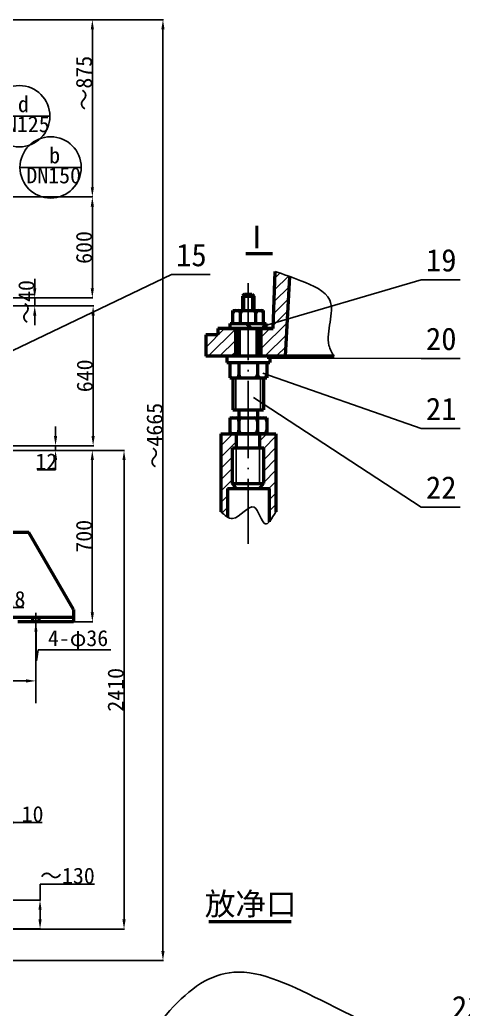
# Model space of a CAD drawing. Extents: x 388 to 3687, y 0 to 977.
# Drawn here: x 2824.7 to 2962.9, y 477.1 to 785.2 of the extents above; entities that cross this region are included whole.
import ezdxf

# ---------------------------------------------------------------- set-up
doc = ezdxf.new("R2010")
doc.units = 0
doc.header["$MEASUREMENT"] = 0
doc.linetypes.add('ACAD_ISO02W100', pattern=[15, 12, -3])
doc.linetypes.add('ACAD_ISO04W100', pattern=[30.5, 24, -3, 0.5, -3])
doc.layers.get('0').update_dxf_attribs({"linetype": 'CONTINUOUS'})
doc.layers.get('DEFPOINTS').update_dxf_attribs({"linetype": 'CONTINUOUS'})
doc.layers.add('2', color=6, linetype='ACAD_ISO04W100')
doc.layers.add('3', color=5, linetype='ACAD_ISO02W100')
doc.layers.add('图层1', color=1, linetype='CONTINUOUS', lineweight=50)
doc.styles.get("Standard").update_dxf_attribs({"font": 'SIMFANG.TTF'})
doc.dimstyles.get("Standard").update_dxf_attribs({"dimtxt": 0.18, "dimasz": 0.18, "dimexe": 0.18, "dimexo": 0.0625, "dimgap": 0.09, "dimtad": 0, "dimtih": 1, "dimtoh": 1, "dimdec": 4, "dimzin": 0, "dimdsep": 46, "dimtxsty": 'Standard', "dimcen": 0.09, "dimadec": 0, "dimazin": 0, "dimtfac": 1, "dimtdec": 4, "dimtofl": 0, "dimtmove": 0, "dimatfit": 3, "dimfxl": 0, "dimtolj": 1, "dimtzin": 0, "dimarcsym": 0})

# ---------------------------------------------------------------- blocks, each defined once
blk = doc.blocks.new('*D10')
at = {"color": 0, "linetype": 'ByBlock'}
for p, q in [((2759.25, 785.22), (2847.49, 785.22)), ((2847.31, 782.22), (2847.31, 733.05)), ((2759.25, 730.05), (2847.49, 730.05))]:
    blk.add_line(p, q, dxfattribs=at)
for points in [[(2846.81, 782.22), (2847.81, 782.22), (2847.31, 785.22)], [(2846.81, 733.05), (2847.81, 733.05), (2847.31, 730.05)]]:
    blk.add_solid(points, dxfattribs=at)
at = {"layer": 'DEFPOINTS', "color": 0, "linetype": 'ByBlock'}
for p in [(2759.19, 785.22), (2759.19, 730.05), (2847.31, 730.05)]:
    blk.add_point(p, dxfattribs=at)
at = {"color": 0, "linetype": 'ByBlock', "insert": (2844.72, 765.48), "char_height": 5, "attachment_point": 5, "rotation": 90}
blk.add_mtext('\\A1;～875', dxfattribs=at)
blk = doc.blocks.new('*D11')
at = {"color": 0, "linetype": 'ByBlock'}
for p, q in [((2759.25, 730.05), (2847.49, 730.05)), ((2847.31, 727.05), (2847.31, 701.6)), ((2776.54, 698.6), (2847.49, 698.6))]:
    blk.add_line(p, q, dxfattribs=at)
for points in [[(2846.81, 727.05), (2847.81, 727.05), (2847.31, 730.05)], [(2846.81, 701.6), (2847.81, 701.6), (2847.31, 698.6)]]:
    blk.add_solid(points, dxfattribs=at)
at = {"layer": 'DEFPOINTS', "color": 0, "linetype": 'ByBlock'}
for p in [(2759.19, 730.05), (2776.48, 698.6), (2847.31, 698.6)]:
    blk.add_point(p, dxfattribs=at)
at = {"color": 0, "linetype": 'ByBlock', "insert": (2844.72, 714.32), "char_height": 5, "attachment_point": 5, "rotation": 90}
blk.add_mtext('\\A1;600', dxfattribs=at)
blk = doc.blocks.new('*D12')
at = {"color": 0, "linetype": 'ByBlock'}
for p, q in [((2829.35, 701.6), (2829.35, 704.6)), ((2776.54, 698.6), (2829.53, 698.6)), ((2829.35, 698.6), (2829.35, 696.12)), ((2777.84, 696.12), (2829.53, 696.12)), ((2829.35, 693.12), (2829.35, 690.12))]:
    blk.add_line(p, q, dxfattribs=at)
for points in [[(2828.85, 701.6), (2829.85, 701.6), (2829.35, 698.6)], [(2828.85, 693.12), (2829.85, 693.12), (2829.35, 696.12)]]:
    blk.add_solid(points, dxfattribs=at)
at = {"layer": 'DEFPOINTS', "color": 0, "linetype": 'ByBlock'}
for p in [(2776.48, 698.6), (2777.78, 696.12), (2829.35, 696.12)]:
    blk.add_point(p, dxfattribs=at)
at = {"color": 0, "linetype": 'ByBlock', "insert": (2826.76, 697.36), "char_height": 5, "attachment_point": 5, "rotation": 90}
blk.add_mtext('\\A1;～40', dxfattribs=at)
blk = doc.blocks.new('*D13')
at = {"color": 0, "linetype": 'ByBlock'}
for p, q in [((2777.9, 696.12), (2847.72, 696.12)), ((2847.54, 693.12), (2847.54, 655.6)), ((2817.25, 652.6), (2847.72, 652.6))]:
    blk.add_line(p, q, dxfattribs=at)
for points in [[(2847.04, 693.12), (2848.04, 693.12), (2847.54, 696.12)], [(2847.04, 655.6), (2848.04, 655.6), (2847.54, 652.6)]]:
    blk.add_solid(points, dxfattribs=at)
at = {"layer": 'DEFPOINTS', "color": 0, "linetype": 'ByBlock'}
for p in [(2777.84, 696.12), (2817.19, 652.6), (2847.54, 652.6)]:
    blk.add_point(p, dxfattribs=at)
at = {"color": 0, "linetype": 'ByBlock', "insert": (2844.95, 674.36), "char_height": 5, "attachment_point": 5, "rotation": 90}
blk.add_mtext('\\A1;640', dxfattribs=at)
blk = doc.blocks.new('*D14')
at = {"color": 0, "linetype": 'ByBlock'}
for p, q in [((2835.85, 655.6), (2835.85, 658.6)), ((2817.31, 652.6), (2836.03, 652.6)), ((2817.31, 651.1), (2836.03, 651.1)), ((2835.85, 652.6), (2835.85, 651.1)), ((2835.85, 648.1), (2835.85, 645.1)), ((2835.85, 645.1), (2830.16, 645.1))]:
    blk.add_line(p, q, dxfattribs=at)
for points in [[(2835.35, 655.6), (2836.35, 655.6), (2835.85, 652.6)], [(2835.35, 648.1), (2836.35, 648.1), (2835.85, 651.1)]]:
    blk.add_solid(points, dxfattribs=at)
at = {"layer": 'DEFPOINTS', "color": 0, "linetype": 'ByBlock'}
for p in [(2817.25, 652.6), (2817.25, 651.1), (2835.85, 651.1)]:
    blk.add_point(p, dxfattribs=at)
at = {"color": 0, "linetype": 'ByBlock', "insert": (2832.96, 647.69), "char_height": 5, "attachment_point": 5}
blk.add_mtext('\\A1;12', dxfattribs=at)
blk = doc.blocks.new('*D15')
at = {"color": 0, "linetype": 'ByBlock'}
for p, q in [((2817.38, 651.1), (2847.48, 651.1)), ((2847.3, 648.1), (2847.3, 600.72)), ((2824.18, 597.72), (2847.48, 597.72))]:
    blk.add_line(p, q, dxfattribs=at)
for points in [[(2846.8, 648.1), (2847.8, 648.1), (2847.3, 651.1)], [(2846.8, 600.72), (2847.8, 600.72), (2847.3, 597.72)]]:
    blk.add_solid(points, dxfattribs=at)
at = {"layer": 'DEFPOINTS', "color": 0, "linetype": 'ByBlock'}
for p in [(2817.31, 651.1), (2824.12, 597.72), (2847.3, 597.72)]:
    blk.add_point(p, dxfattribs=at)
at = {"color": 0, "linetype": 'ByBlock', "insert": (2844.71, 624.41), "char_height": 5, "attachment_point": 5, "rotation": 90}
blk.add_mtext('\\A1;700', dxfattribs=at)
blk = doc.blocks.new('*D16')
at = {"color": 0, "linetype": 'ByBlock'}
for p, q in [((2831.01, 511.1), (2831.01, 516.09)), ((2831.01, 516.09), (2847.99, 516.09)), ((2759.25, 511.1), (2831.19, 511.1)), ((2831.01, 505.12), (2831.01, 508.1)), ((2759.25, 502.12), (2831.19, 502.12))]:
    blk.add_line(p, q, dxfattribs=at)
for points in [[(2830.51, 508.1), (2831.51, 508.1), (2831.01, 511.1)], [(2830.51, 505.12), (2831.51, 505.12), (2831.01, 502.12)]]:
    blk.add_solid(points, dxfattribs=at)
at = {"layer": 'DEFPOINTS', "color": 0, "linetype": 'ByBlock'}
for p in [(2759.19, 511.1), (2759.19, 502.12), (2831.01, 502.12)]:
    blk.add_point(p, dxfattribs=at)
at = {"color": 0, "linetype": 'ByBlock', "insert": (2839.55, 518.68), "char_height": 5, "attachment_point": 5}
blk.add_mtext('\\A1;～130', dxfattribs=at)
blk = doc.blocks.new('*D17')
at = {"color": 0, "linetype": 'ByBlock'}
for p, q in [((2816.75, 651.1), (2857.36, 651.1)), ((2857.18, 505.1), (2857.18, 648.1)), ((2759.31, 502.1), (2857.36, 502.1))]:
    blk.add_line(p, q, dxfattribs=at)
for points in [[(2856.68, 648.1), (2857.68, 648.1), (2857.18, 651.1)], [(2856.68, 505.1), (2857.68, 505.1), (2857.18, 502.1)]]:
    blk.add_solid(points, dxfattribs=at)
at = {"layer": 'DEFPOINTS', "color": 0, "linetype": 'ByBlock'}
for p in [(2816.69, 651.1), (2857.18, 651.1), (2759.25, 502.1)]:
    blk.add_point(p, dxfattribs=at)
at = {"color": 0, "linetype": 'ByBlock', "insert": (2854.59, 576.6), "char_height": 5, "attachment_point": 5, "rotation": 90}
blk.add_mtext('\\A1;2410', dxfattribs=at)
blk = doc.blocks.new('*D18')
at = {"color": 0, "linetype": 'ByBlock'}
for p, q in [((2759.25, 785.22), (2869.48, 785.22)), ((2869.3, 495.28), (2869.3, 782.22)), ((2767.25, 492.28), (2869.48, 492.28))]:
    blk.add_line(p, q, dxfattribs=at)
for points in [[(2868.8, 782.22), (2869.8, 782.22), (2869.3, 785.22)], [(2868.8, 495.28), (2869.8, 495.28), (2869.3, 492.28)]]:
    blk.add_solid(points, dxfattribs=at)
at = {"layer": 'DEFPOINTS', "color": 0, "linetype": 'ByBlock'}
for p in [(2759.19, 785.22), (2869.3, 785.22), (2767.19, 492.28)]:
    blk.add_point(p, dxfattribs=at)
at = {"color": 0, "linetype": 'ByBlock', "insert": (2866.71, 655.73), "char_height": 5, "attachment_point": 5, "rotation": 90}
blk.add_mtext('\\A1;～4665', dxfattribs=at)
blk = doc.blocks.new('*D28')
at = {"color": 0, "linetype": 'ByBlock'}
for p, q in [((2815.19, 564.27), (2812.19, 564.27)), ((2818.19, 558.16), (2818.19, 564.45)), ((2818.19, 564.27), (2819.69, 564.27)), ((2819.69, 558.16), (2819.69, 564.45)), ((2822.69, 564.27), (2831.68, 564.27))]:
    blk.add_line(p, q, dxfattribs=at)
for points in [[(2815.19, 564.77), (2815.19, 563.77), (2818.19, 564.27)], [(2822.69, 564.77), (2822.69, 563.77), (2819.69, 564.27)]]:
    blk.add_solid(points, dxfattribs=at)
at = {"layer": 'DEFPOINTS', "color": 0, "linetype": 'ByBlock'}
for p in [(2819.69, 564.27), (2818.19, 558.1), (2819.69, 558.1)]:
    blk.add_point(p, dxfattribs=at)
at = {"color": 0, "linetype": 'ByBlock', "insert": (2828.69, 566.86), "char_height": 5, "attachment_point": 5}
blk.add_mtext('\\A1;10', dxfattribs=at)
blk = doc.blocks.new('*D29')
at = {"color": 0, "linetype": 'ByBlock'}
for p, q in [((2812.19, 619.53), (2812.19, 602.03)), ((2814.19, 619.53), (2814.19, 602.03)), ((2809.19, 602.21), (2806.19, 602.21)), ((2812.19, 602.21), (2814.19, 602.21)), ((2817.19, 602.21), (2825.94, 602.21))]:
    blk.add_line(p, q, dxfattribs=at)
for points in [[(2809.19, 602.71), (2809.19, 601.71), (2812.19, 602.21)], [(2817.19, 602.71), (2817.19, 601.71), (2814.19, 602.21)]]:
    blk.add_solid(points, dxfattribs=at)
at = {"layer": 'DEFPOINTS', "color": 0, "linetype": 'ByBlock'}
for p in [(2812.19, 619.59), (2814.19, 619.59), (2814.19, 602.21)]:
    blk.add_point(p, dxfattribs=at)
at = {"color": 0, "linetype": 'ByBlock', "insert": (2823.06, 604.8), "char_height": 5, "attachment_point": 5}
blk.add_mtext('\\A1;18', dxfattribs=at)

msp = doc.modelspace()

# ---------------------------------------------------------------- hatches: boundary and pattern name
h = msp.add_hatch()
h.set_pattern_fill('ANSI31', color=256, scale=20, angle=90, style=0)
h.set_pattern_definition([(45, (4544.542, 156.6281), (1.767767, -1.767767), [])])
edge = h.paths.add_edge_path()
edge.add_line((2907.53082, 680.44814), (2899.83136, 680.44814))
edge.add_line((2899.83136, 680.44814), (2899.83136, 689.08814))
edge.add_line((2899.83136, 689.08814), (2903.69082, 689.08814))
edge.add_line((2903.69082, 689.08814), (2904.26283, 706.8493))
edge.add_spline(control_points=[(2904.26283, 706.8493), (2905.76311, 706.34392), (2907.2758, 705.82788), (2908.84095, 705.26679)], knot_values=[21.733108508, 21.733108508, 21.733108508, 21.733108508, 24.818837978, 24.818837978, 24.818837978, 24.818837978], degree=3, periodic=0)
edge.add_line((2908.84095, 705.26679), (2907.53082, 680.44814))
h.paths.add_polyline_path([(2891.88026, 680.44814), (2882.64005, 680.44814), (2882.64005, 687.16814), (2886.35598, 687.16814), (2886.35598, 689.08814), (2891.88026, 689.08814)])
h = msp.add_hatch()
h.set_pattern_fill('ANSI31', color=256, scale=20, style=0)
h.set_pattern_definition([(45, (1247.1696, 161.4386), (-1.767767, 1.767767), [])])
edge = h.paths.add_edge_path()
edge.add_line((2891.01811, 651.98344), (2892.11647, 651.98344))
edge.add_line((2892.11647, 651.98344), (2892.11647, 656.29269))
edge.add_line((2892.11647, 656.29269), (2887.31507, 656.29269))
edge.add_line((2887.31507, 656.29269), (2887.33442, 632.05543))
edge.add_spline(control_points=[(2887.33442, 632.05543), (2888.01607, 631.41563), (2888.69771, 630.77583), (2889.40025, 630.37058)], knot_values=[0, 0, 0, 0, 2.432652489, 2.432652489, 2.432652489, 2.432652489], degree=3, periodic=0)
edge.add_line((2889.40025, 630.37058), (2889.40025, 639.23245))
edge.add_line((2889.40025, 639.23245), (2892.11647, 639.23245))
edge.add_line((2892.11647, 639.23245), (2891.01811, 640.87464))
edge.add_line((2891.01811, 640.87464), (2891.01811, 651.98344))
edge = h.paths.add_edge_path()
edge.add_line((2904.46963, 656.29269), (2899.36375, 656.29269))
edge.add_line((2899.36375, 656.29269), (2899.36375, 651.98344))
edge.add_line((2899.36375, 651.98344), (2900.69351, 651.98344))
edge.add_line((2900.69351, 651.98344), (2900.69351, 640.87464))
edge.add_line((2900.69351, 640.87464), (2900.66248, 640.87464))
edge.add_line((2900.66248, 640.87464), (2899.36375, 639.23245))
edge.add_line((2899.36375, 639.23245), (2902.37617, 639.23245))
edge.add_line((2902.37617, 639.23245), (2902.37617, 628.86965))
edge.add_spline(control_points=[(2902.37617, 628.86965), (2903.03884, 629.58911), (2903.75414, 630.81459), (2904.46963, 632.04192)], knot_values=[20.070237322, 20.070237322, 20.070237322, 20.070237322, 23.074174832, 23.074174832, 23.074174832, 23.074174832], degree=3, periodic=0)
edge.add_line((2904.46963, 632.04192), (2904.46963, 656.29269))

# ---------------------------------------------------------------- linework, layer by layer
for p, q in [((2814.99683, 755.1956), (2834.09277, 755.1956)), ((2824.76429, 739.25392), (2843.86022, 739.25392)), ((2871.96488, 705.86107), (2796.32459, 669.80875)), ((2871.96488, 705.86107), (2884.05149, 705.86107)), ((2949.79435, 704.24258), (2900.21813, 689.74958)), ((2949.79435, 704.24258), (2961.88096, 704.24258)), ((2894.72685, 694.65298), (2894.72685, 699.75936)), ((2896.98477, 694.65298), (2896.98477, 699.75936)), ((2894.81222, 690.6781), (2896.68822, 689.08814)), ((2895.42765, 690.6781), (2897.30366, 689.08814)), ((2949.79435, 679.76705), (2901.82182, 679.90902)), ((2949.79435, 679.76705), (2961.88096, 679.76705)), ((2949.79435, 657.9519), (2900.44831, 675.22098)), ((2892.03381, 673.72814), (2892.03381, 663.82102)), ((2899.71378, 673.71419), (2899.67778, 663.80713)), ((2949.79435, 633.47637), (2897.47074, 667.62636)), ((2949.79435, 657.9519), (2961.88096, 657.9519)), ((2949.79435, 633.47637), (2961.88096, 633.47637))]:
    msp.add_line(p, q)
at = {"color": 0, "linetype": 'ByBlock'}
for p, q in [((2829.66842, 572.39652), (2829.66842, 600.59426)), ((2826.66842, 579.36783), (2732.09949, 579.36783))]:
    msp.add_line(p, q, dxfattribs=at)
for centre in [(2824.5448, 755.1956), (2834.31225, 739.25392)]:
    msp.add_circle(centre, 9.54797)
for points, knots in [([(2922.60349, 680.44814), (2921.90461, 681.51057), (2919.14209, 686.73944), (2925.23912, 698.54191), (2912.7942, 703.93191), (2906.84091, 705.98085), (2904.26283, 706.8493)], [1.596276623, 1.596276623, 1.596276623, 1.596276623, 3.942520368, 12.745840958, 19.516326244, 24.818837978, 24.818837978, 24.818837978, 24.818837978]), ([(2853.08572, 449.39892), (2865.46051, 470.93859), (2883.68845, 497.38899), (2920.03214, 479.18251), (2948.17538, 465.27344), (2952.36893, 457.01734)], [5.271107526, 5.271107526, 5.271107526, 5.271107526, 57.796448388, 88.72315695, 123.225329578, 123.225329578, 123.225329578, 123.225329578])]:
    msp.add_open_spline(points, degree=3, knots=knots)
msp.add_spline([(2887.33442, 632.05543), (2890.98787, 629.94996), (2897.73269, 633.45907), (2901.1051, 628.26559), (2904.47751, 632.05543)], degree=3)
msp.add_solid([(2826.66842, 579.86783), (2826.66842, 578.86783), (2829.66842, 579.36783)], dxfattribs=at)
at = {"layer": '2'}
for p, q in [((2895.85581, 703.25889), (2895.85581, 622.05149)), ((2829.66842, 600.59426), (2829.66842, 596.0181))]:
    msp.add_line(p, q, dxfattribs=at)
at = {"layer": '3'}
for p, q in [((2893.35964, 689.08681), (2893.35964, 680.55602)), ((2893.35964, 689.08681), (2893.35964, 680.55602)), ((2898.35198, 689.08681), (2898.35198, 680.55602)), ((2898.35198, 689.08681), (2898.35198, 680.55602)), ((2892.11647, 640.87464), (2892.11647, 651.98344)), ((2899.36375, 640.87464), (2899.36375, 651.98344))]:
    msp.add_line(p, q, dxfattribs=at)
at = {"layer": 'DEFPOINTS', "color": 0, "linetype": 'ByBlock'}
msp.add_point((2829.66842, 599.15598), dxfattribs=at)
at = {"layer": '图层1'}
for p, q in [((2895.14961, 712.47115), (2903.44317, 712.47115)), ((2903.69082, 689.08814), (2904.26283, 706.8493)), ((2907.53082, 680.44814), (2908.84095, 705.26679)), ((2894.72685, 699.75936), (2894.12781, 699.11326)), ((2894.72685, 699.75936), (2896.98477, 699.75936)), ((2896.98477, 699.75936), (2897.58381, 699.11326)), ((2894.12781, 699.11326), (2897.58381, 699.11326)), ((2882.64005, 687.16814), (2882.64005, 680.44814)), ((2882.64005, 687.16814), (2882.64005, 680.44814)), ((2886.35598, 689.08814), (2886.35598, 687.16814)), ((2891.88026, 689.08814), (2891.88026, 680.48884)), ((2891.88026, 689.08814), (2891.88026, 680.48884)), ((2892.68719, 689.08681), (2892.68719, 680.48884)), ((2892.68719, 689.08681), (2892.68719, 680.48884)), ((2899.02442, 689.08681), (2899.02442, 680.48884)), ((2899.02442, 689.08681), (2899.02442, 680.48884)), ((2899.83136, 689.08814), (2899.83136, 680.48884)), ((2899.83136, 689.08814), (2899.83136, 680.48884)), ((2891.10635, 673.72814), (2891.10635, 663.82102)), ((2900.64127, 673.72814), (2900.64127, 663.82102)), ((2891.10635, 663.82102), (2900.67396, 663.82102)), ((2887.30679, 656.29269), (2904.46963, 656.29269)), ((2887.31507, 656.29269), (2887.33442, 632.05543)), ((2892.11647, 656.29269), (2892.11647, 651.98344)), ((2899.36375, 656.29269), (2899.36375, 651.98344)), ((2904.46963, 656.29269), (2904.46963, 632.04192)), ((2891.01811, 640.87464), (2891.01811, 651.98344)), ((2891.01811, 651.98344), (2900.69351, 651.98344)), ((2900.69351, 640.87464), (2900.69351, 651.98344)), ((2891.01811, 640.87464), (2900.69351, 640.87464)), ((2892.11647, 639.23245), (2891.01811, 640.87464)), ((2899.36375, 639.23245), (2900.66248, 640.87464)), ((2889.40025, 639.23245), (2889.40025, 630.37058)), ((2889.40025, 639.23245), (2902.37617, 639.23245)), ((2902.37617, 639.23245), (2902.37617, 628.86965)), ((2827.47992, 625.55598), (2821.23992, 625.55598)), ((2841.39992, 601.55598), (2827.47992, 625.55598)), ((2841.39992, 601.55598), (2841.39992, 597.71598)), ((2841.39992, 599.15598), (2821.23992, 599.15598)), ((2841.39992, 597.71598), (2824.11992, 597.71598)), ((2828.63397, 599.15598), (2828.63397, 597.71598)), ((2830.63397, 599.15598), (2830.63397, 597.71598)), ((2883.64402, 504.43234), (2909.20255, 504.43234))]:
    msp.add_line(p, q, dxfattribs=at)
at = {"layer": '图层1', "linetype": 'Continuous'}
for p, q in [((2894.12781, 699.11326), (2894.12781, 694.65298)), ((2897.58381, 699.11326), (2897.58381, 694.65298)), ((2891.08595, 690.6781), (2891.08595, 694.65298)), ((2891.08595, 694.65298), (2897.44576, 694.65298)), ((2892.05281, 694.65298), (2892.6759, 694.65298)), ((2892.05281, 694.65298), (2900.62566, 694.65298)), ((2893.47088, 690.6781), (2893.47088, 694.65298)), ((2893.47088, 690.6781), (2893.47088, 693.858)), ((2893.47088, 690.6781), (2893.47088, 693.858)), ((2893.47088, 690.6781), (2893.47088, 693.858)), ((2898.24074, 690.6781), (2898.24074, 694.65298)), ((2898.24074, 690.6781), (2898.24074, 693.858)), ((2898.24074, 690.6781), (2898.24074, 693.858)), ((2898.24074, 690.6781), (2898.24074, 693.858)), ((2900.62566, 690.6781), (2900.62566, 694.65298)), ((2890.29098, 689.08814), (2890.29098, 690.6781)), ((2890.29098, 690.6781), (2901.42064, 690.6781)), ((2901.42064, 689.08814), (2901.42064, 690.6781)), ((2886.35598, 687.16814), (2882.64005, 687.16814)), ((2903.69082, 689.08814), (2886.35598, 689.08814)), ((2888.0208, 689.08814), (2903.69082, 689.08814)), ((2922.60349, 680.44814), (2882.64005, 680.44814)), ((2889.15381, 680.44814), (2889.15381, 678.52814)), ((2889.15381, 678.52814), (2902.59381, 678.52814)), ((2890.11381, 678.52814), (2890.11381, 673.72814)), ((2892.99381, 678.52814), (2892.99381, 674.68814)), ((2892.99381, 678.52814), (2892.99381, 674.68814)), ((2892.99381, 678.52814), (2892.99381, 674.68814)), ((2892.99381, 678.52814), (2892.99381, 673.72814)), ((2898.75381, 678.52814), (2898.75381, 674.68814)), ((2898.75381, 678.52814), (2898.75381, 674.68814)), ((2898.75381, 678.52814), (2898.75381, 674.68814)), ((2898.75381, 678.52814), (2898.75381, 673.72814)), ((2901.63381, 678.52814), (2901.63381, 673.72814)), ((2902.59381, 680.44814), (2902.59381, 678.52814)), ((2890.11381, 673.72814), (2892.03381, 673.72814)), ((2890.11381, 673.72814), (2901.63381, 673.72814)), ((2893.95381, 673.72814), (2897.79381, 673.72814)), ((2892.99381, 663.82102), (2892.99381, 661.24522)), ((2898.75381, 663.82102), (2898.75381, 661.24522)), ((2890.09581, 661.24522), (2901.61581, 661.24522)), ((2890.09581, 661.24522), (2890.09581, 656.44522)), ((2890.09581, 661.24522), (2901.61581, 661.24522)), ((2890.09581, 661.24522), (2892.01581, 661.24522)), ((2892.97581, 661.24522), (2892.97581, 656.44522)), ((2892.97581, 661.24522), (2892.97581, 657.40522)), ((2892.97581, 661.24522), (2892.97581, 657.40522)), ((2892.97581, 661.24522), (2892.97581, 657.40522)), ((2893.93581, 661.24522), (2897.77581, 661.24522)), ((2898.73581, 661.24522), (2898.73581, 656.44522)), ((2898.73581, 661.24522), (2898.73581, 657.40522)), ((2898.73581, 661.24522), (2898.73581, 657.40522)), ((2898.73581, 661.24522), (2898.73581, 657.40522)), ((2901.61581, 661.24522), (2901.61581, 656.44522)), ((2887.30679, 656.29269), (2904.46963, 656.29269)), ((2890.09581, 656.44522), (2901.61581, 656.44522)), ((2890.09581, 656.44522), (2892.01581, 656.44522)), ((2893.93581, 656.44522), (2897.77581, 656.44522))]:
    msp.add_line(p, q, dxfattribs=at)
for centre, radius, start, end in [((2891.88093, 693.858), 0.79498, 90, 180), ((2892.6759, 693.858), 0.79498, 0, 90), ((2894.26586, 693.858), 0.79498, 90, 180), ((2897.44576, 693.858), 0.79498, 360, 90), ((2899.03571, 693.858), 0.79498, 90, 180), ((2899.83069, 693.858), 0.79498, 0, 90), ((2891.07381, 674.68814), 0.96, 180, 270), ((2892.03381, 674.68814), 0.96, 270, 0), ((2893.95381, 674.68814), 0.96, 180, 270), ((2897.79381, 674.68814), 0.96, 270, 0), ((2899.71381, 674.68814), 0.96, 180, 270), ((2900.67381, 674.68814), 0.96, 270, 360), ((2891.05581, 660.28522), 0.96, 90, 180), ((2892.01581, 660.28522), 0.96, 0, 90), ((2893.93581, 660.28522), 0.96, 90, 180), ((2897.77581, 660.28522), 0.96, 360, 90), ((2899.69581, 660.28522), 0.96, 90, 180), ((2900.65581, 660.28522), 0.96, 0, 90), ((2891.05581, 657.40522), 0.96, 180, 270), ((2892.01581, 657.40522), 0.96, 270, 0), ((2893.93581, 657.40522), 0.96, 180, 270), ((2897.77581, 657.40522), 0.96, 270, 0), ((2899.69581, 657.40522), 0.96, 180, 270), ((2900.65581, 657.40522), 0.96, 270, 360)]:
    msp.add_arc(centre, radius, start, end, dxfattribs=at)

# ---------------------------------------------------------------- texts
at = {"attachment_point": 1}
for s, insert, char_height, width in [('d', (2824.11428, 761.45481), 5, 15.3654), ('DN125', (2816.99644, 755.23346), 5, 39.0375), ('b', (2833.88173, 745.51313), 5, 15.3654), ('DN150', (2826.76389, 739.29178), 5, 39.0375), ('15', (2873.41183, 715.47822), 7, 10.6377), ('19', (2951.2413, 713.85974), 7, 10.6377), ('20', (2951.2413, 689.3842), 7, 10.6377), ('21', (2951.2413, 667.56906), 7, 10.6377), ('22', (2951.2413, 643.09352), 7, 10.6377), ('23', (2959.33449, 481.29787), 7, 10.6377)]:
    msp.add_mtext(s, dxfattribs=dict(at, insert=insert, char_height=char_height, width=width))
at = {"attachment_point": 4}
for s, insert, char_height in [('Ⅰ', (2893.81193, 717.58442), 7), ('\\A1;4-φ36', (2833.47146, 592.0106), 5), ('放净口', (2882.30635, 509.54562), 7)]:
    msp.add_mtext(s, dxfattribs=dict(at, insert=insert, char_height=char_height))

# ---------------------------------------------------------------- dimensions: what is measured, and where the dimension line sits
for base, p1, p2, text, picture, middle in [((2847.30512, 730.05089), (2759.18964, 785.21877), (2759.18964, 730.05089), '～875', '*D10', (2847.30512, 765.4783)), ((2869.30497, 785.21877), (2767.18964, 492.27709), (2759.18964, 785.21877), '～4665', '*D18', (2869.30497, 655.7296)), ((2829.35276, 696.11631), (2776.47647, 698.5958), (2777.77854, 696.11631), '～40', '*D12', (2829.35276, 697.35606)), ((2831.0108, 502.11604), (2759.18964, 511.0958), (2759.18964, 502.11604), '～130', '*D16', (2839.54675, 516.08913))]:
    dim = msp.add_linear_dim(base=base, p1=p1, p2=p2, angle=90, text=text, dimstyle='Standard', override={"dimtxt": 5, "dimasz": 3, "dimtad": 1, "dimtih": 0, "dimtofl": 1})
    dim.commit()
    dim.dimension.update_dxf_attribs({"geometry": picture, "text_midpoint": middle, "dimtype": 160})
for base, p1, p2, text, picture, middle in [((2847.30512, 698.5958), (2759.18964, 730.05089), (2776.47647, 698.5958), '600', '*D11', (2844.71512, 714.32335)), ((2847.53984, 652.5958), (2777.84104, 696.11631), (2817.18964, 652.5958), '640', '*D13', (2844.94984, 674.35606)), ((2835.8472, 651.0958), (2817.25214, 652.5958), (2817.25214, 651.0958), '12', '*D14', (2832.9599, 647.6858)), ((2857.17875, 651.0958), (2759.25214, 502.10404), (2816.68964, 651.0958), '2410', '*D17', (2854.58875, 576.59992)), ((2847.2975, 597.71598), (2817.31464, 651.0958), (2824.11992, 597.71598), '700', '*D15', (2844.7075, 624.40589))]:
    dim = msp.add_linear_dim(base=base, p1=p1, p2=p2, angle=90, text=text, dimstyle='Standard', override={"dimtxt": 5, "dimasz": 3, "dimtad": 1, "dimtih": 0, "dimtofl": 1})
    dim.commit()
    dim.dimension.update_dxf_attribs({"geometry": picture, "text_midpoint": middle})
dim = msp.add_linear_dim(base=(2814.18964, 602.21443), p1=(2812.18964, 619.59228), p2=(2814.18964, 619.59228), text='18', dimstyle='Standard', override={"dimtxt": 5, "dimasz": 3, "dimtad": 1, "dimtih": 0, "dimtofl": 1})
dim.commit()
dim.dimension.update_dxf_attribs({"geometry": '*D29', "text_midpoint": (2823.06342, 602.21443), "dimtype": 160})
dim = msp.add_linear_dim(base=(2819.68964, 535.27245), p1=(2818.18964, 529.0958), p2=(2819.68964, 529.0958), text='10', dimstyle='Standard', override={"dimtxt": 5, "dimasz": 3, "dimtad": 1, "dimtih": 0, "dimtofl": 1})
dim.commit()
dim.dimension.update_dxf_attribs({"geometry": '*D28', "text_midpoint": (2828.68504, 537.86245), "insert": (0, -29)})

# ---------------------------------------------------------------- leaders
at = {"annotation_type": 0, "has_hookline": 1, "hookline_direction": 0, "text_width": 19.62162}
msp.add_leader([(2829.66842, 597.71598), (2829.92107, 585.61875), (2830.38146, 589.04222), (2833.38146, 589.04222)], dimstyle='Standard', override={"dimtxt": 5, "dimasz": 3, "dimtad": 1, "dimtih": 0}, dxfattribs=at)

doc.saveas('drawing.dxf')
